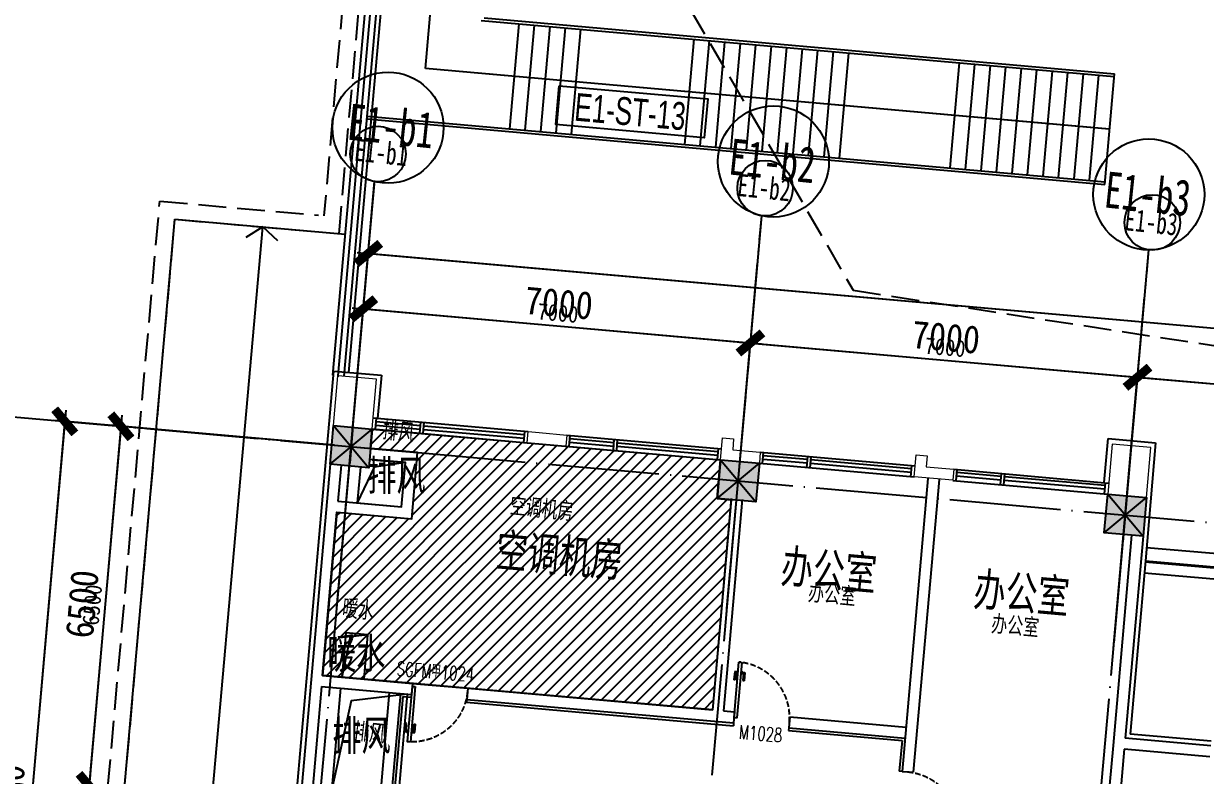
# Model space of a CAD drawing. Header units: millimetres. Extents: x 347599 to 1495443, y -100002 to 152717.
# Drawn here: x 1361493 to 1382779, y 65214 to 78751 of the extents above; entities that cross this region are included whole.
import ezdxf
from ezdxf.enums import TextEntityAlignment as Align

# ---------------------------------------------------------------- set-up
doc = ezdxf.new("R2010")
doc.units = ezdxf.units.MM
doc.header["$LTSCALE"] = 1000
doc.header["$PDMODE"] = 1
for name, pattern in [('DASH', [0.35, 0.25, -0.1]), ('E-RG-1F$0$$0$DOTE', [2.42, 2, -0.2, 0.02, -0.2]), ('XRE2$0$HIDDEN', [0.375, 0.25, -0.125])]:
    doc.linetypes.add(name, pattern=pattern)
doc.layers.get('0').update_dxf_attribs({"linetype": 'CONTINUOUS'})
doc.layers.get('Defpoints').update_dxf_attribs({"linetype": 'CONTINUOUS'})
for name, color, linetype in [('00外装饰面', 21, 'CONTINUOUS'), ('A-------', 18, 'CONTINUOUS'), ('A-SYMB-DOOR', 13, 'CONTINUOUS'), ('A-SYMB-DOOR1', 4, 'CONTINUOUS'), ('A-设备', 253, 'CONTINUOUS'), ('A—墙体', 7, 'CONTINUOUS'), ('A—文字索引', 40, 'CONTINUOUS'), ('A—楼梯、电梯、栏杆', 50, 'CONTINUOUS'), ('A—设备管丼、主管符号', 50, 'CONTINUOUS'), ('A—轴线、尺寸', 1, 'CONTINUOUS'), ('A—门窗', 135, 'CONTINUOUS'), ('E-RG-1F$0$A-SYMB', 4, 'CONTINUOUS'), ('E1-RV-1F$0$WRV-1-01-N1$0$AUDIT_D_120618114340-341', 1, 'CONTINUOUS'), ('I—平面—文字', 40, 'CONTINUOUS'), ('I—平面—文字（放大1：100）', 40, 'XRE2$0$HIDDEN'), ('I—平面—装饰面层线', 192, 'CONTINUOUS'), ('I—平面—门', 22, 'CONTINUOUS'), ('XRE1$0$A-STRS', 50, 'CONTINUOUS'), ('XRE1$0$A-SYMB', 4, 'CONTINUOUS'), ('XRE1$0$A-SYMB-NUMB-T', 4, 'CONTINUOUS'), ('轴线100', 1, 'CONTINUOUS')]:
    doc.layers.add(name, color=color, linetype=linetype)
doc.layers.add('E1-RI-1F$0$AUDIT_D_131110141545-10', color=7, linetype='CONTINUOUS', lineweight=5)
doc.layers.add('E1-RI-1F$0$AUDIT_D_131110141545-11', color=3, linetype='CONTINUOUS', lineweight=5)
doc.styles.add('ARIAL', font='simhei.ttf', dxfattribs={"width": 0.9})
doc.styles.add('ECADI-TXT', font='simplex.shx', dxfattribs={"bigfont": 'hztxt.shx'})
doc.styles.add('XD2008', font='simhei.ttf', dxfattribs={"width": 0.7})
doc.styles.add('XRE1$0$ECADI-TXT', font='simplex.shx', dxfattribs={"bigfont": 'hztxt.shx'})
doc.styles.add('幼圆', font='SIMYOU_0.TTF', dxfattribs={"width": 0.7})
doc.dimstyles.new('200', dxfattribs={"dimscale": 200, "dimtxt": 2.5, "dimasz": 2, "dimexe": 1, "dimexo": 1, "dimgap": 0.8, "dimtad": 1, "dimdec": 0, "dimdsep": 46, "dimtxsty": 'ARIAL', "dimblk1": 'ARCHTICK', "dimblk2": 'ARCHTICK', "dimsah": 1, "dimcen": -0.9, "dimdle": 1, "dimclrd": 256, "dimclre": 256, "dimclrt": 40, "dimaunit": 1, "dimadec": 0, "dimazin": 0, "dimtfac": 0.35, "dimtdec": 0, "dimtix": 1, "dimtmove": 2, "dimatfit": 3, "dimldrblk": 'ARCHTICK', "dimfxl": 0, "dimtvp": 0.8, "dimtolj": 1, "dimtzin": 0, "dimarcsym": 0})
doc.dimstyles.new('副本 100', dxfattribs={"dimscale": 100, "dimtxt": 2.5, "dimasz": 2, "dimexe": 1, "dimexo": 1, "dimgap": 0.8, "dimtad": 1, "dimdec": 0, "dimdsep": 46, "dimtxsty": 'ARIAL', "dimblk1": 'ARCHTICK', "dimblk2": 'ARCHTICK', "dimsah": 1, "dimcen": -0.9, "dimdle": 1, "dimclrd": 256, "dimclre": 256, "dimclrt": 40, "dimaunit": 1, "dimadec": 0, "dimazin": 0, "dimtfac": 0.35, "dimtdec": 0, "dimtix": 1, "dimtmove": 2, "dimatfit": 3, "dimldrblk": 'ARCHTICK', "dimfxl": 0, "dimtvp": 0.8, "dimtolj": 1, "dimtzin": 0, "dimarcsym": 0})

# ---------------------------------------------------------------- blocks, each defined once
blk = doc.blocks.new('E1-RI-1F$0$DOOR1000')
at = {"layer": 'I—平面—门'}
for p, q in [((0, 1000), (56, 1000)), ((0, 0), (0, 1000)), ((56, 0), (56, 1000)), ((-62, 826), (-40, 804)), ((-62, 826), (-62, 674)), ((-8, 826), (-62, 826)), ((-40, 674), (-62, 674)), ((-40, 804), (-40, 674)), ((-8, 804), (-40, 804)), ((-8, 845), (-8, 784)), ((1, 845), (-8, 845)), ((1, 784), (-8, 784)), ((56, 845), (65, 845)), ((56, 784), (65, 784)), ((65, 845), (65, 784)), ((65, 826), (120, 826)), ((65, 804), (98, 804)), ((120, 826), (98, 804)), ((98, 804), (98, 674)), ((98, 674), (120, 674)), ((120, 826), (120, 674)), ((0, 0), (56, 0))]:
    blk.add_line(p, q, dxfattribs=at)
at = {"layer": 'I—平面—门', "color": 8, "linetype": 'DASH', "ltscale": 0.4}
blk.add_arc((0, 0), 1000, 0, 90, dxfattribs=at)
blk = doc.blocks.new('E1-RI-1F$0$ERE')
at = {"layer": 'A—门窗'}
for p, q in [((11739078, -6134608), (11739095, -6134408)), ((11739881, -6134610), (11739084, -6134541)), ((11739886, -6134543), (11739089, -6134475)), ((11739875, -6134677), (11739892, -6134478)), ((11739935, -6134682), (11739952, -6134483)), ((11741754, -6134771), (11739940, -6134615)), ((11741760, -6134705), (11739946, -6134548)), ((11741748, -6134841), (11741765, -6134641)), ((11742565, -6134912), (11742582, -6134712)), ((11743368, -6134910), (11742571, -6134841)), ((11743374, -6134844), (11742577, -6134775)), ((11743362, -6134981), (11743379, -6134782)), ((11743422, -6134986), (11743439, -6134787)), ((11745247, -6135005), (11743434, -6134849)), ((11745242, -6135071), (11743428, -6134915)), ((11745235, -6135145), (11745253, -6134945)), ((11746051, -6135216), (11746068, -6135017)), ((11746860, -6135144), (11746063, -6135075)), ((11746848, -6135285), (11746865, -6135086)), ((11746855, -6135210), (11746058, -6135142)), ((11746908, -6135291), (11746925, -6135091)), ((11748728, -6135371), (11746915, -6135215)), ((11748734, -6135305), (11746920, -6135149)), ((11748722, -6135449), (11748739, -6135249)), ((11749539, -6135520), (11749556, -6135321)), ((11750342, -6135510), (11749545, -6135442)), ((11750348, -6135444), (11749551, -6135375)), ((11750336, -6135589), (11750353, -6135390)), ((11750395, -6135595), (11750412, -6135395)), ((11752222, -6135605), (11750408, -6135449)), ((11752216, -6135672), (11750402, -6135516)), ((11752209, -6135753), (11752226, -6135554))]:
    blk.add_line(p, q, dxfattribs=at)
for points in [[(11739035, -6134403), (11741825, -6134646)], [(11739017, -6134602), (11741808, -6134846)], [(11742523, -6134707), (11745311, -6134951)], [(11742505, -6134907), (11745294, -6135151)], [(11746009, -6135011), (11748800, -6135255)], [(11745992, -6135211), (11748781, -6135454)], [(11749496, -6135315), (11752284, -6135559)], [(11749479, -6135515), (11752268, -6135758)]]:
    blk.add_lwpolyline(points, dxfattribs=at)
at = {"layer": 'E1-RI-1F$0$AUDIT_D_131110141545-10'}
for p, q in [((11738321, -6134542), (11738398, -6133645)), ((11739095, -6133705), (11738398, -6133645)), ((11739018, -6134602), (11739095, -6133705)), ((11741808, -6134846), (11742505, -6134907))]:
    blk.add_line(p, q, dxfattribs=at)
for points in [[(11741808, -6134846), (11741825, -6134643), (11742024, -6134664), (11742024, -6134664), (11742522, -6134707), (11742505, -6134907)], [(11745294, -6135151), (11745328, -6134752), (11745528, -6134769), (11745511, -6134968), (11746009, -6135011), (11745992, -6135211)], [(11752965, -6135818), (11753042, -6134921), (11752344, -6134861), (11752267, -6135758)], [(11748781, -6135454), (11748816, -6135056), (11749015, -6135073), (11748998, -6135272), (11749496, -6135315), (11749479, -6135514), (11748781, -6135454)], [(11745294, -6135151), (11745991, -6135211)]]:
    blk.add_lwpolyline(points, dxfattribs=at)
at = {"layer": 'E1-RI-1F$0$AUDIT_D_131110141545-11'}
for p, q in [((11739024, -6134536), (11739023, -6134536)), ((11739029, -6134470), (11739029, -6134470)), ((11741808, -6134843), (11741825, -6134643)), ((11752274, -6135677), (11752274, -6135677)), ((11752280, -6135610), (11752280, -6135610))]:
    blk.add_line(p, q, dxfattribs=at)
blk = doc.blocks.new('_ArchTick')
at = {"color": 0, "linetype": 'ByBlock', "const_width": 0.4}
blk.add_lwpolyline([(-0.5, -0.5), (0.5, 0.5)], dxfattribs=at)
blk = doc.blocks.new('*D203')
at = {"layer": 'A—轴线、尺寸', "linetype": 'ByBlock', "lineweight": -2}
for p, q in [((1367189, 68836), (1367629, 73816)), ((1367412, 73635), (1374784, 72983)), ((1374162, 68220), (1374602, 73200))]:
    blk.add_line(p, q, dxfattribs=at)
at = {"layer": 'Defpoints', "color": 0, "linetype": 'ByBlock'}
for p in [(1374584, 73001), (1367171, 68637), (1374144, 68021)]:
    blk.add_point(p, dxfattribs=at)
at = {"layer": 'A—轴线、尺寸', "linetype": 'ByBlock', "lineweight": -2, "xscale": 400, "yscale": 400, "zscale": 400}
for p, rotation in [((1367612, 73617), 174.9478286049915), ((1374584, 73001), 354.9478286049914)]:
    blk.add_blockref('_ArchTick', p, dxfattribs=dict(at, rotation=rotation))
at = {"layer": 'A—轴线、尺寸', "color": 40, "linetype": 'ByBlock', "insert": (1371134, 73720), "char_height": 500, "attachment_point": 5, "rotation": 354.9478, "style": 'ARIAL'}
blk.add_mtext('\\A1;7000', dxfattribs=at)
blk = doc.blocks.new('*D224')
at = {"layer": 'A—轴线、尺寸', "linetype": 'ByBlock', "lineweight": -2}
for p, q in [((1374162, 68220), (1374602, 73200)), ((1374385, 73018), (1381756, 72367)), ((1381134, 67603), (1381575, 72584))]:
    blk.add_line(p, q, dxfattribs=at)
at = {"layer": 'Defpoints', "color": 0, "linetype": 'ByBlock'}
for p in [(1381557, 72384), (1374144, 68021), (1381117, 67404)]:
    blk.add_point(p, dxfattribs=at)
at = {"layer": 'A—轴线、尺寸', "linetype": 'ByBlock', "lineweight": -2, "xscale": 400, "yscale": 400, "zscale": 400}
for p, rotation in [((1374584, 73001), 174.9478286049915), ((1381557, 72384), 354.9478286049914)]:
    blk.add_blockref('_ArchTick', p, dxfattribs=dict(at, rotation=rotation))
at = {"layer": 'A—轴线、尺寸', "color": 40, "linetype": 'ByBlock', "insert": (1378107, 73104), "char_height": 500, "attachment_point": 5, "rotation": 354.9478, "style": 'ARIAL'}
blk.add_mtext('\\A1;7000', dxfattribs=at)
blk = doc.blocks.new('*D225')
at = {"layer": 'A—轴线、尺寸', "linetype": 'ByBlock', "lineweight": -2}
for p, q in [((1381134, 67603), (1381574, 72584)), ((1381357, 72402), (1388728, 71750)), ((1388107, 66987), (1388547, 71967))]:
    blk.add_line(p, q, dxfattribs=at)
at = {"layer": 'Defpoints', "color": 0, "linetype": 'ByBlock'}
for p in [(1388529, 71768), (1381116, 67404), (1388089, 66788)]:
    blk.add_point(p, dxfattribs=at)
at = {"layer": 'A—轴线、尺寸', "linetype": 'ByBlock', "lineweight": -2, "xscale": 400, "yscale": 400, "zscale": 400}
for p, rotation in [((1381556, 72384), 174.9478286049915), ((1388529, 71768), 354.9478286049914)]:
    blk.add_blockref('_ArchTick', p, dxfattribs=dict(at, rotation=rotation))
at = {"layer": 'A—轴线、尺寸', "color": 40, "linetype": 'ByBlock', "insert": (1385079, 72487), "char_height": 500, "attachment_point": 5, "rotation": 354.9478, "style": 'ARIAL'}
blk.add_mtext('\\A1;7000', dxfattribs=at)
blk = doc.blocks.new('*D235')
at = {"layer": 'A—轴线、尺寸', "linetype": 'ByBlock', "lineweight": -2}
for p, q in [((1367146, 68338), (1367719, 74812)), ((1367502, 74631), (1413223, 70589)), ((1412469, 64331), (1413042, 70806))]:
    blk.add_line(p, q, dxfattribs=at)
at = {"layer": 'Defpoints', "color": 0, "linetype": 'ByBlock'}
for p in [(1413024, 70606), (1367129, 68139), (1412452, 64132)]:
    blk.add_point(p, dxfattribs=at)
at = {"layer": 'A—轴线、尺寸', "linetype": 'ByBlock', "lineweight": -2, "xscale": 400, "yscale": 400, "zscale": 400}
for p, rotation in [((1367701, 74613), 174.9478286049915), ((1413024, 70606), 354.9478286049914)]:
    blk.add_blockref('_ArchTick', p, dxfattribs=dict(at, rotation=rotation))
at = {"layer": 'A—轴线、尺寸', "color": 40, "linetype": 'ByBlock', "insert": (1390399, 73021), "char_height": 500, "attachment_point": 5, "rotation": 354.9478, "style": 'ARIAL'}
blk.add_mtext('\\A1;45500', dxfattribs=at)
blk = doc.blocks.new('*D284')
at = {"layer": 'A—轴线、尺寸', "linetype": 'ByBlock', "lineweight": -2}
for p, q in [((1362252, 71789), (1360984, 57445)), ((1366994, 71169), (1362035, 71607)), ((1365761, 57223), (1360802, 57662))]:
    blk.add_line(p, q, dxfattribs=at)
at = {"layer": 'Defpoints', "color": 0, "linetype": 'ByBlock'}
for p in [(1367193, 71151), (1361001, 57644), (1365961, 57206)]:
    blk.add_point(p, dxfattribs=at)
at = {"layer": 'A—轴线、尺寸', "linetype": 'ByBlock', "lineweight": -2, "xscale": 400, "yscale": 400, "zscale": 400}
for p, rotation in [((1362234, 71590), 84.94782860218014), ((1361001, 57644), 264.9478286021802)]:
    blk.add_blockref('_ArchTick', p, dxfattribs=dict(at, rotation=rotation))
at = {"layer": 'A—轴线、尺寸', "color": 40, "linetype": 'ByBlock', "insert": (1361207, 64653), "char_height": 500, "attachment_point": 5, "rotation": 84.9478, "style": 'ARIAL'}
blk.add_mtext('\\A1;14000', dxfattribs=at)
blk = doc.blocks.new('*D323')
at = {"layer": 'A—轴线、尺寸', "linetype": 'ByBlock', "lineweight": -2}
for p, q in [((1363263, 71699), (1362656, 64826)), ((1366248, 71235), (1363046, 71518)), ((1365675, 64760), (1362474, 65043))]:
    blk.add_line(p, q, dxfattribs=at)
at = {"layer": 'Defpoints', "color": 0, "linetype": 'ByBlock'}
for p in [(1366447, 71217), (1362673, 65025), (1365875, 64742)]:
    blk.add_point(p, dxfattribs=at)
at = {"layer": 'A—轴线、尺寸', "linetype": 'ByBlock', "lineweight": -2, "xscale": 400, "yscale": 400, "zscale": 400}
for p, rotation in [((1363246, 71500), 84.94782860218014), ((1362673, 65025), 264.9478286021802)]:
    blk.add_blockref('_ArchTick', p, dxfattribs=dict(at, rotation=rotation))
at = {"layer": 'A—轴线、尺寸', "color": 40, "linetype": 'ByBlock', "insert": (1362548, 68299), "char_height": 500, "attachment_point": 5, "rotation": 84.9478, "style": 'ARIAL'}
blk.add_mtext('\\A1;6500', dxfattribs=at)
blk = doc.blocks.new('*D324')
at = {"layer": 'A—轴线、尺寸', "linetype": 'ByBlock', "lineweight": -2}
for p, q in [((1362691, 65225), (1362303, 60842)), ((1365675, 64760), (1362474, 65043)), ((1365323, 60776), (1362122, 61059))]:
    blk.add_line(p, q, dxfattribs=at)
at = {"layer": 'Defpoints', "color": 0, "linetype": 'ByBlock'}
for p in [(1365875, 64742), (1362321, 61041), (1365522, 60758)]:
    blk.add_point(p, dxfattribs=at)
at = {"layer": 'A—轴线、尺寸', "linetype": 'ByBlock', "lineweight": -2, "xscale": 400, "yscale": 400, "zscale": 400}
for p, rotation in [((1362673, 65025), 84.94782860218014), ((1362321, 61041), 264.9478286021802)]:
    blk.add_blockref('_ArchTick', p, dxfattribs=dict(at, rotation=rotation))
at = {"layer": 'A—轴线、尺寸', "color": 40, "linetype": 'ByBlock', "insert": (1362086, 63070), "char_height": 500, "attachment_point": 5, "rotation": 84.9478, "style": 'ARIAL'}
blk.add_mtext('\\A1;4000', dxfattribs=at)
blk = doc.blocks.new('E-RG-1F$0$十字坐标点')
at = {"layer": 'E-RG-1F$0$A-SYMB'}
for points in [[(-98, 284), (98, -284)], [(-284, -98), (284, 98)]]:
    blk.add_lwpolyline(points, dxfattribs=at)
blk = doc.blocks.new('XRE1$0$ECADI-TAG-CODE')
at = {"layer": 'XRE1$0$A-SYMB-NUMB-T', "color": 1}
blk.add_lwpolyline([(0.92, 3.5), (14.35, 3.5), (14.35, 0), (0.92, 0)], close=True, dxfattribs=at)
at = {"layer": 'XRE1$0$A-SYMB-NUMB-T', "style": 'XRE1$0$ECADI-TXT', "width": 0.7}
blk.add_attdef('CODE', text='', height=2.5, dxfattribs=at).set_placement((7.5, 1.75), align=Align.MIDDLE_CENTER)
blk = doc.blocks.new('ECADI-TAG-DOOR')
blk = doc.blocks.new('*D451')
at = {"layer": 'Defpoints', "color": 0, "linetype": 'Continuous'}
for p in [(1374584, 73001), (1367171, 68637), (1374144, 68021)]:
    blk.add_point(p, dxfattribs=at)
at = {"layer": '轴线100', "linetype": 'Continuous', "lineweight": -2}
for p, q in [((1367180, 68737), (1367620, 73717)), ((1367512, 73626), (1374684, 72992)), ((1374153, 68120), (1374593, 73100))]:
    blk.add_line(p, q, dxfattribs=at)
at = {"layer": '轴线100', "linetype": 'Continuous', "lineweight": -2, "xscale": 200, "yscale": 200, "zscale": 200}
for p, rotation in [((1367612, 73617), 174.9478286059472), ((1374584, 73001), 354.9478286059472)]:
    blk.add_blockref('_ArchTick', p, dxfattribs=dict(at, rotation=rotation))
at = {"layer": '轴线100', "color": 40, "linetype": 'Continuous', "insert": (1371118, 73540), "char_height": 300, "attachment_point": 5, "rotation": 354.9478, "style": 'ARIAL'}
blk.add_mtext('\\A1;7000', dxfattribs=at)
blk = doc.blocks.new('*D472')
at = {"layer": 'Defpoints', "color": 0, "linetype": 'Continuous'}
for p in [(1381557, 72384), (1374144, 68021), (1381117, 67404)]:
    blk.add_point(p, dxfattribs=at)
at = {"layer": '轴线100', "linetype": 'Continuous', "lineweight": -2}
for p, q in [((1374153, 68120), (1374593, 73100)), ((1374485, 73010), (1381657, 72376)), ((1381126, 67504), (1381566, 72484))]:
    blk.add_line(p, q, dxfattribs=at)
at = {"layer": '轴线100', "linetype": 'Continuous', "lineweight": -2, "xscale": 200, "yscale": 200, "zscale": 200}
for p, rotation in [((1374584, 73001), 174.9478286059472), ((1381557, 72384), 354.9478286059472)]:
    blk.add_blockref('_ArchTick', p, dxfattribs=dict(at, rotation=rotation))
at = {"layer": '轴线100', "color": 40, "linetype": 'Continuous', "insert": (1378091, 72923), "char_height": 300, "attachment_point": 5, "rotation": 354.9478, "style": 'ARIAL'}
blk.add_mtext('\\A1;7000', dxfattribs=at)
blk = doc.blocks.new('*D473')
at = {"layer": 'Defpoints', "color": 0, "linetype": 'Continuous'}
for p in [(1388529, 71768), (1381116, 67404), (1388089, 66788)]:
    blk.add_point(p, dxfattribs=at)
at = {"layer": '轴线100', "linetype": 'Continuous', "lineweight": -2}
for p, q in [((1381125, 67504), (1381565, 72484)), ((1381457, 72393), (1388629, 71759)), ((1388098, 66887), (1388538, 71868))]:
    blk.add_line(p, q, dxfattribs=at)
at = {"layer": '轴线100', "linetype": 'Continuous', "lineweight": -2, "xscale": 200, "yscale": 200, "zscale": 200}
for p, rotation in [((1381556, 72384), 174.9478286059472), ((1388529, 71768), 354.9478286059472)]:
    blk.add_blockref('_ArchTick', p, dxfattribs=dict(at, rotation=rotation))
at = {"layer": '轴线100', "color": 40, "linetype": 'Continuous', "insert": (1385063, 72307), "char_height": 300, "attachment_point": 5, "rotation": 354.9478, "style": 'ARIAL'}
blk.add_mtext('\\A1;7000', dxfattribs=at)
blk = doc.blocks.new('*D483')
at = {"layer": 'Defpoints', "color": 0, "linetype": 'Continuous'}
for p in [(1413024, 70606), (1367129, 68139), (1412452, 64132)]:
    blk.add_point(p, dxfattribs=at)
at = {"layer": '轴线100', "linetype": 'Continuous', "lineweight": -2}
for p, q in [((1367137, 68238), (1367710, 74713)), ((1367601, 74622), (1413124, 70598)), ((1412461, 64232), (1413033, 70706))]:
    blk.add_line(p, q, dxfattribs=at)
at = {"layer": '轴线100', "linetype": 'Continuous', "lineweight": -2, "xscale": 200, "yscale": 200, "zscale": 200}
for p, rotation in [((1367701, 74613), 174.9478286059472), ((1413024, 70606), 354.9478286059472)]:
    blk.add_blockref('_ArchTick', p, dxfattribs=dict(at, rotation=rotation))
at = {"layer": '轴线100', "color": 40, "linetype": 'Continuous', "insert": (1390383, 72841), "char_height": 300, "attachment_point": 5, "rotation": 354.9478, "style": 'ARIAL'}
blk.add_mtext('\\A1;45500', dxfattribs=at)
blk = doc.blocks.new('*D530')
at = {"layer": 'Defpoints', "color": 0, "linetype": 'Continuous'}
for p in [(1367193, 71151), (1361001, 57644), (1365961, 57206)]:
    blk.add_point(p, dxfattribs=at)
at = {"layer": '轴线100', "linetype": 'Continuous', "lineweight": -2}
for p, q in [((1362243, 71689), (1360993, 57544)), ((1367094, 71160), (1362135, 71598)), ((1365861, 57214), (1360902, 57653))]:
    blk.add_line(p, q, dxfattribs=at)
at = {"layer": '轴线100', "linetype": 'Continuous', "lineweight": -2, "xscale": 200, "yscale": 200, "zscale": 200}
for p, rotation in [((1362234, 71590), 84.94782860217653), ((1361001, 57644), 264.9478286021765)]:
    blk.add_blockref('_ArchTick', p, dxfattribs=dict(at, rotation=rotation))
at = {"layer": '轴线100', "color": 40, "linetype": 'Continuous', "insert": (1361387, 64637), "char_height": 300, "attachment_point": 5, "rotation": 84.9478, "style": 'ARIAL'}
blk.add_mtext('\\A1;14000', dxfattribs=at)
blk = doc.blocks.new('*D567')
at = {"layer": 'Defpoints', "color": 0, "linetype": 'Continuous'}
for p in [(1366447, 71217), (1362673, 65025), (1365875, 64742)]:
    blk.add_point(p, dxfattribs=at)
at = {"layer": '轴线100', "linetype": 'Continuous', "lineweight": -2}
for p, q in [((1363254, 71600), (1362664, 64926)), ((1366347, 71226), (1363146, 71509)), ((1365775, 64751), (1362574, 65034))]:
    blk.add_line(p, q, dxfattribs=at)
at = {"layer": '轴线100', "linetype": 'Continuous', "lineweight": -2, "xscale": 200, "yscale": 200, "zscale": 200}
for p, rotation in [((1363246, 71500), 84.94782860217653), ((1362673, 65025), 264.9478286021765)]:
    blk.add_blockref('_ArchTick', p, dxfattribs=dict(at, rotation=rotation))
at = {"layer": '轴线100', "color": 40, "linetype": 'Continuous', "insert": (1362729, 68283), "char_height": 300, "attachment_point": 5, "rotation": 84.9478, "style": 'ARIAL'}
blk.add_mtext('\\A1;6500', dxfattribs=at)

msp = doc.modelspace()

# ---------------------------------------------------------------- hatches: boundary and pattern name
at = {"layer": 'A-------'}
for points in [[(1367074.8, 71513), (1367772.1, 71451.4), (1367710.5, 70754.1), (1367013.2, 70815.8)], [(1374047.6, 70896.6), (1374744.9, 70835), (1374683.3, 70137.7), (1373986, 70199.3)], [(1381020.4, 70280.2), (1381717.7, 70218.5), (1381656.1, 69521.2), (1380958.8, 69582.9)]]:
    msp.add_hatch(color=256, dxfattribs=at).paths.add_polyline_path(points)
at = {"layer": 'A-设备'}
h = msp.add_hatch(dxfattribs=at)
h.set_pattern_fill('ANSI31', color=253, scale=50, style=0)
h.set_pattern_definition([(45, (1000000, 0), (-112.2532, 112.2532), [])])
h.paths.add_polyline_path([(1367771.6, 71451.4), (1374047.6, 70896.6), (1373986, 70199.3), (1374235, 70177.3), (1373900.4, 66392.1), (1366877.8, 67012.9), (1367137.6, 69951.4), (1368483, 69832.5), (1368588.7, 71027.8), (1367741.3, 71102.8)])

# ---------------------------------------------------------------- linework, layer by layer
at = {"elevation": 0}
for points in [[(1367074.8, 71513), (1367772.1, 71451.4), (1367710.5, 70754.1), (1367013.2, 70815.8)], [(1374047.6, 70896.6), (1374744.9, 70835), (1374683.3, 70137.7), (1373986, 70199.3)], [(1381020.4, 70280.2), (1381717.7, 70218.5), (1381656.1, 69521.2), (1380958.8, 69582.9)]]:
    msp.add_lwpolyline(points, close=True, dxfattribs=at)
at = {"layer": '00外装饰面', "linetype": 'ByBlock', "ltscale": 5}
for p, q in [((1365693.6, 56797.5), (1367081.4, 72495.7)), ((1367081.4, 72495.7), (1367937.1, 72421)), ((1367937.1, 72421), (1367868.4, 71643.6)), ((1380957.6, 70486.5), (1381026.7, 71278.2)), ((1381026.7, 71278.2), (1381883.5, 71203.4)), ((1381883.5, 71203.4), (1381697.8, 69076.5)), ((1381697.8, 69076.5), (1381425.6, 65957.7)), ((1382885.7, 65828.6), (1381425.6, 65957.7))]:
    msp.add_line(p, q, dxfattribs=at)
at = {"layer": 'A-设备', "color": 253}
msp.add_lwpolyline([(1367771.6, 71451.4), (1374047.6, 70896.6), (1373986, 70199.3), (1374235, 70177.3), (1373900.4, 66392.1), (1366877.8, 67012.9), (1367137.6, 69951.4), (1368483, 69832.5), (1368588.7, 71027.8), (1367741.3, 71102.8)], close=True, dxfattribs=at)
at = {"layer": 'A—墙体'}
for p, q in [((1367741.3, 71102.8), (1368588.7, 71027.8)), ((1367770, 70899.4), (1368371.8, 70846.2)), ((1368483, 69832.5), (1368588.7, 71027.8)), ((1367013.2, 70815.8), (1366502.4, 65038.3)), ((1367212.4, 70798.1), (1367155.2, 70150.7)), ((1368301.4, 70049.3), (1368371.8, 70846.2)), ((1377782.7, 70562), (1377316.3, 65286.9)), ((1377981.9, 70544.6), (1377515.6, 65269.3)), ((1367155.2, 70150.7), (1368301.4, 70049.3)), ((1374237.2, 70202.2), (1373900.4, 66392.1)), ((1374436.4, 70184.6), (1374099.6, 66374.5)), ((1367137.6, 69951.4), (1366948.2, 67809.8)), ((1367137.6, 69951.4), (1368483, 69832.5)), ((1381122.2, 65753.6), (1381456.9, 69538.8)), ((1381656.1, 69521.2), (1381334.7, 65885.4)), ((1366948.2, 67809.8), (1366877.8, 67012.9)), ((1366877.8, 67012.9), (1367624.9, 66946.9)), ((1367624.9, 66946.9), (1368496.5, 66869.8)), ((1368496.5, 66869.8), (1368478.9, 66670.6)), ((1366860.2, 66813.7), (1366701.7, 65020.7)), ((1366860.2, 66813.7), (1368080.4, 66705.8)), ((1368080.4, 66705.8), (1367921.9, 64912.7)), ((1368279.6, 66688.2), (1368121.1, 64895.1)), ((1368279.6, 66688.2), (1368478.9, 66670.6)), ((1369492.6, 66781.7), (1369475, 66582.5)), ((1369492.6, 66781.7), (1373900.4, 66392.1)), ((1369475, 66582.5), (1374281.2, 66157.6)), ((1374099.6, 66374.5), (1374298.8, 66356.8)), ((1374298.8, 66356.8), (1374281.2, 66157.6)), ((1375294.9, 66268.8), (1375277.3, 66069.6)), ((1375294.9, 66268.8), (1377386.8, 66083.8)), ((1375277.3, 66069.6), (1377369.2, 65884.6)), ((1382878.6, 65748.9), (1381334.7, 65885.4)), ((1380946.1, 63761.5), (1381122.2, 65753.6)), ((1381317.1, 65686.2), (1381145.3, 63743.8)), ((1382861, 65549.7), (1381317.1, 65686.2)), ((1377316.3, 65286.9), (1377515.6, 65269.3))]:
    msp.add_line(p, q, dxfattribs=at)
msp.add_lwpolyline([(1367258.7, 72402.3), (1367260.9, 72402.1)], dxfattribs=at)
at = {"layer": 'A—楼梯、电梯、栏杆', "linetype": 'DASH', "ltscale": 2}
for p, q in [((1368044.2, 88213.2), (1366902, 75292.9)), ((1368044.2, 88213.2), (1366902, 75292.9)), ((1367174.4, 74967.7), (1368322, 87948.3)), ((1367174.4, 74967.7), (1368322, 87948.3)), ((1362456.8, 58725.2), (1363946, 75554.3)), ((1362456.8, 58725.2), (1363946, 75554.3)), ((1363946, 75554.3), (1366807.4, 75301.3)), ((1363946, 75554.3), (1366807.4, 75301.3)), ((1362730.9, 58419.7), (1364218.4, 75229)), ((1364218.4, 75229), (1367079.8, 74976.1))]:
    msp.add_line(p, q, dxfattribs=at)
at = {"layer": 'A—楼梯、电梯、栏杆'}
for p, q in [((1368411, 87659.2), (1367059.5, 72420)), ((1368411, 87659.2), (1367059.5, 72420)), ((1368596.2, 87482.6), (1367258.7, 72402.3)), ((1368596.2, 87482.6), (1367258.7, 72402.3)), ((1368729.8, 77946.2), (1369378.6, 85313.4)), ((1368729.8, 77946.2), (1369378.6, 85313.4)), ((1369734.5, 78810.8), (1381138.6, 77797.9)), ((1369734.5, 78810.8), (1381138.6, 77797.9)), ((1369788.7, 78856.1), (1381143, 77847.7)), ((1369788.7, 78856.1), (1381143, 77847.7)), ((1370410.8, 78750.7), (1370242.7, 76858.1)), ((1370410.8, 78750.7), (1370242.7, 76858.1)), ((1370689.7, 78725.9), (1370521.6, 76833.4)), ((1370689.7, 78725.9), (1370521.6, 76833.4)), ((1370968.6, 78701.2), (1370800.5, 76808.6)), ((1370968.6, 78701.2), (1370800.5, 76808.6)), ((1371247.5, 78676.4), (1371079.4, 76783.8)), ((1371247.5, 78676.4), (1371079.4, 76783.8)), ((1371526.4, 78651.6), (1371358.3, 76759.1)), ((1371526.4, 78651.6), (1371358.3, 76759.1)), ((1373400.7, 76577), (1373568.3, 78469.6)), ((1373400.7, 76577), (1373568.3, 78469.6)), ((1373679.6, 76552.3), (1373847.2, 78444.9)), ((1373679.6, 76552.3), (1373847.2, 78444.9)), ((1373958.5, 76527.6), (1374126.1, 78420.2)), ((1373958.5, 76527.6), (1374126.1, 78420.2)), ((1374237.4, 76502.9), (1374405, 78395.5)), ((1374237.4, 76502.9), (1374405, 78395.5)), ((1374516.3, 76478.2), (1374683.9, 78370.8)), ((1374516.3, 76478.2), (1374683.9, 78370.8)), ((1374795.2, 76453.5), (1374962.8, 78346.1)), ((1374795.2, 76453.5), (1374962.8, 78346.1)), ((1375074.1, 76428.8), (1375241.8, 78321.4)), ((1375074.1, 76428.8), (1375241.8, 78321.4)), ((1375353.1, 76404.1), (1375520.7, 78296.7)), ((1375353.1, 76404.1), (1375520.7, 78296.7)), ((1375632, 76379.4), (1375799.6, 78272)), ((1375632, 76379.4), (1375799.6, 78272)), ((1375910.9, 76354.7), (1376078.5, 78247.3)), ((1375910.9, 76354.7), (1376078.5, 78247.3)), ((1376189.8, 76330), (1376357.4, 78222.6)), ((1376189.8, 76330), (1376357.4, 78222.6)), ((1380905.4, 76865.8), (1368729.8, 77946.2)), ((1380905.4, 76865.8), (1368729.8, 77946.2)), ((1378181.9, 76153), (1378349.5, 78045.6)), ((1378181.9, 76153), (1378349.5, 78045.6)), ((1378460.8, 76127.7), (1378628.4, 78020.3)), ((1378460.8, 76127.7), (1378628.4, 78020.3)), ((1378739.7, 76103), (1378907.3, 77995.6)), ((1378739.7, 76103), (1378907.3, 77995.6)), ((1379018.6, 76078.3), (1379186.2, 77970.9)), ((1379018.6, 76078.3), (1379186.2, 77970.9)), ((1379297.5, 76053.6), (1379465.1, 77946.2)), ((1379297.5, 76053.6), (1379465.1, 77946.2)), ((1379576.4, 76028.9), (1379744, 77921.5)), ((1379576.4, 76028.9), (1379744, 77921.5)), ((1381054.8, 76851.6), (1369340.4, 77892)), ((1381054.8, 76851.6), (1369340.4, 77892)), ((1379855.3, 76004.2), (1380022.9, 77896.8)), ((1379855.3, 76004.2), (1380022.9, 77896.8)), ((1380134.2, 75979.5), (1380301.8, 77872.1)), ((1380134.2, 75979.5), (1380301.8, 77872.1)), ((1380413.1, 75954.8), (1380580.8, 77847.4)), ((1380413.1, 75954.8), (1380580.8, 77847.4)), ((1380692.1, 75930.1), (1380859.7, 77822.7)), ((1380692.1, 75930.1), (1380859.7, 77822.7)), ((1380966.5, 75855.5), (1381143, 77847.7)), ((1380966.5, 75855.5), (1381143, 77847.7)), ((1367674.1, 77086.3), (1380971, 75905.3)), ((1367674.1, 77086.3), (1380971, 75905.3)), ((1367669.7, 77036.5), (1380966.5, 75855.5)), ((1367669.7, 77036.5), (1380966.5, 75855.5))]:
    msp.add_line(p, q, dxfattribs=at)
for points in [[(1367353.1, 72471.9), (1368704.8, 87633.2), (1368505.6, 87650.9), (1367154.1, 72411.6), (1367168.2, 72410.4)], [(1364477, 60147.7), (1365799.4, 75089.3)], [(1365799.4, 75089.3), (1365494.2, 74897.2)], [(1365799.4, 75089.3), (1365494.2, 74897.2)], [(1365799.4, 75089.3), (1365494.2, 74897.2)], [(1365799.4, 75089.3), (1366066, 74846.5)], [(1365799.4, 75089.3), (1366066, 74846.5)], [(1365799.4, 75089.3), (1366066, 74846.5)]]:
    msp.add_lwpolyline(points, dxfattribs=at)
at = {"layer": 'A—楼梯、电梯、栏杆', "linetype": 'DASH', "ltscale": 2}
msp.add_lwpolyline([(1368593.7, 87480.8), (1376435.8, 73950.2), (1413122.7, 68320.5)], dxfattribs=at)
at = {"layer": 'A—设备管丼、主管符号'}
for points in [[(1367561, 70767.3), (1367503.8, 70119.9), (1368300.7, 70049.4), (1368371.1, 70846.3), (1367723.7, 70903.5)], [(1368371.1, 70846.3), (1367805.6, 70764.4), (1367503.8, 70119.9)], [(1367695.3, 67743.8), (1367376.4, 67711.5), (1367226.4, 66982.1)], [(1368404.1, 66677.2), (1367393, 66554.8), (1367050.3, 64989.9)]]:
    msp.add_lwpolyline(points, dxfattribs=at)
for points in [[(1367226.4, 66982.1), (1367624.9, 66946.9), (1367695.3, 67743.8), (1367296.9, 67779)], [(1367208.8, 66782.9), (1368404.1, 66677.2), (1368245.6, 64884.2), (1367050.3, 64989.9)]]:
    msp.add_lwpolyline(points, close=True, dxfattribs=at)
at = {"layer": 'A—轴线、尺寸', "linetype": 'E-RG-1F$0$$0$DOTE'}
for p, q in [((1365717, 52179.7), (1367814.8, 75908.2)), ((1373044.5, 55575.4), (1374787.6, 75291.8)), ((1380017.3, 54959), (1381760.4, 74675.4)), ((1361302.4, 71672), (1418583.3, 66608))]:
    msp.add_line(p, q, dxfattribs=at)
at = {"layer": 'A—轴线、尺寸', "linetype": 'ByBlock'}
for p, q in [((1367568.7, 73125.4), (1367814.8, 75908.2)), ((1374541.5, 72509), (1374787.6, 75291.8)), ((1381514.3, 71892.5), (1381760.4, 74675.4))]:
    msp.add_line(p, q, dxfattribs=at)
for centre in [(1368056.6, 76878.5), (1374998.9, 76269.2), (1381760.4, 75675.4)]:
    msp.add_circle(centre, 1000, dxfattribs=at)
at = {"layer": 'A—门窗'}
for p, q in [((1381719.1, 69320.6), (1408755.9, 66960.7)), ((1381696.1, 69056.6), (1408732.6, 66696.7)), ((1381697.8, 69076.5), (1408734.3, 66716.6)), ((1381679.3, 68864.3), (1408715.6, 66504.5))]:
    msp.add_line(p, q, dxfattribs=at)
at = {"layer": 'Defpoints'}
for p, q in [((1367013.2, 70815.8, 0), (1367772.1, 71451.4, 0)), ((1367074.8, 71513, 0), (1367710.5, 70754.1, 0)), ((1374047.6, 70896.6, 0), (1374683.3, 70137.7, 0)), ((1373986, 70199.3, 0), (1374744.9, 70835, 0)), ((1381020.4, 70280.2, 0), (1381656.1, 69521.2, 0)), ((1380958.8, 69582.9, 0), (1381717.7, 70218.5, 0))]:
    msp.add_line(p, q, dxfattribs=at)
at = {"layer": 'E1-RV-1F$0$WRV-1-01-N1$0$AUDIT_D_120618114340-341'}
msp.add_line((1381054.8, 76851.6), (1380905.4, 76865.8), dxfattribs=at)
at = {"layer": 'I—平面—装饰面层线'}
for p, q in [((1368325, 66634), (1368175.3, 64940.6)), ((1368325, 66634), (1368474.5, 66620.8)), ((1368478.9, 66670.6), (1368474.5, 66620.8)), ((1369475, 66582.5), (1369470.6, 66532.7)), ((1369470.6, 66532.7), (1374276.8, 66107.8)), ((1374281.2, 66157.6), (1374276.8, 66107.8)), ((1375277.3, 66069.6), (1375272.9, 66019.8)), ((1375272.9, 66019.8), (1377315, 65839.2)), ((1377315, 65839.2), (1377266.5, 65291.3)), ((1377316.3, 65286.9), (1377266.5, 65291.3))]:
    msp.add_line(p, q, dxfattribs=at)
at = {"layer": 'I—平面—门'}
msp.add_line((1368496.5, 66869.8), (1369492.6, 66781.7), dxfattribs=at)
at = {"layer": 'XRE1$0$A-STRS'}
for p, q in [((1362700, 58070.3), (1364218.4, 75229)), ((1364218.4, 75229), (1367284.6, 74958))]:
    msp.add_line(p, q, dxfattribs=at)
at = {"layer": '轴线100', "linetype": 'E-RG-1F$0$$0$DOTE'}
for p, q in [((1365717, 52179.7), (1367814.8, 75908.2)), ((1373044.5, 55575.4), (1374787.6, 75291.8)), ((1380017.3, 54959), (1381760.4, 74675.4)), ((1361302.4, 71672), (1418583.3, 66608))]:
    msp.add_line(p, q, dxfattribs=at)
at = {"layer": '轴线100', "linetype": 'ByBlock'}
for p, q in [((1367568.7, 73125.4), (1367814.8, 75908.2)), ((1374541.5, 72509), (1374787.6, 75291.8)), ((1381514.3, 71892.5), (1381760.4, 74675.4))]:
    msp.add_line(p, q, dxfattribs=at)
for centre in [(1367876.4, 76404.4), (1374849.2, 75788), (1381822, 75171.5)]:
    msp.add_circle(centre, 500, dxfattribs=at)

# ---------------------------------------------------------------- block references
at = {"layer": 'A-SYMB-DOOR1'}
ref = msp.add_blockref('ECADI-TAG-DOOR', (1369768.1, 66155.6), dxfattribs=dict(at, xscale=100.0000000022703, yscale=100.0000000022703, zscale=100.0000000022703, rotation=355.3264569251837))
ref.add_attrib('门窗主编号1', 'SGFM甲1024', dxfattribs={"layer": 'A-SYMB-DOOR', "height": 250, "rotation": 355.32646, "style": 'ECADI-TXT', "width": 0.7}).set_placement((1369598.3, 66900.3), align=Align.RIGHT)
ref = msp.add_blockref('ECADI-TAG-DOOR', (1375317.6, 65066), dxfattribs=dict(at, xscale=100.0000000022703, yscale=100.0000000022703, zscale=100.0000000022703, rotation=355.3264569251837))
ref.add_attrib('门窗主编号1', 'M1028', dxfattribs={"layer": 'A-SYMB-DOOR', "height": 250, "rotation": 355.32646, "style": 'ECADI-TXT', "width": 0.7}).set_placement((1375147.7, 65810.7), align=Align.RIGHT)
at = {"layer": 'A—墙体', "rotation": 359.9322288695677}
msp.add_blockref('E1-RI-1F$0$ERE', (-10363981.5, 6219934.7), dxfattribs=at)
at = {"layer": 'Defpoints', "color": 1, "rotation": 335.9498730248836}
msp.add_blockref('E-RG-1F$0$十字坐标点', (1367392.6, 71133.6), dxfattribs=at)
at = {"layer": 'I—平面—门', "rotation": 354.9605497272303}
msp.add_blockref('E1-RI-1F$0$DOOR1000', (1374290, 66257.2), dxfattribs=at)
at = {"layer": 'I—平面—门', "xscale": -1}
for p, rotation in [((1368491.8, 66817.3), 174.9351074566245), ((1377327.9, 64282), 264.9605497132379)]:
    msp.add_blockref('E1-RI-1F$0$DOOR1000', p, dxfattribs=dict(at, rotation=rotation))
at = {"layer": 'XRE1$0$A-SYMB'}
ref = msp.add_blockref('XRE1$0$ECADI-TAG-CODE', (1370894.3, 76950.9), dxfattribs=dict(at, xscale=200.0000000186264, yscale=200.0000000186264, zscale=200.0000000186264, rotation=354.9322269364027))
ref.add_attrib('CODE', 'E1-ST-13', dxfattribs={"layer": 'XRE1$0$A-SYMB-NUMB-T', "color": 40, "height": 500, "rotation": 354.93223, "style": '幼圆', "width": 0.7}).set_placement((1372419.3, 77167), align=Align.MIDDLE_CENTER)

# ---------------------------------------------------------------- texts
at = {"layer": 'A—文字索引', "style": 'ARIAL', "width": 0.7}
for s, p in [('E1-b1', (1368111.3, 76908.4)), ('E1-b2', (1374982.2, 76280.7)), ('E1-b3', (1381743.6, 75686.8))]:
    msp.add_text(s, height=650, rotation=354, dxfattribs=at).set_placement(p, align=Align.MIDDLE_CENTER)
at = {"layer": 'I—平面—文字', "linetype": 'ByBlock', "style": 'XD2008', "width": 0.7}
for s, height, rotation, p in [('排风', 550, 360, (1367682.3, 70342.9, 0)), ('空调机房', 600, 354.94783, (1369977.3, 68982.4, 0)), ('办公室', 600, 354.94783, (1375118.4, 68693.1, 0)), ('办公室', 600, 354.94783, (1378588.9, 68278.4, 0)), ('暖水', 550, 360, (1366958.2, 67135.7, 0)), ('排风', 550, 360, (1367054.7, 65660.7, 0))]:
    msp.add_text(s, height=height, rotation=rotation, dxfattribs=at).set_placement(p)
at = {"layer": 'I—平面—文字（放大1：100）', "linetype": 'ByBlock', "style": 'XD2008', "width": 0.7}
for s, rotation, p in [('排风', 353.87177, (1367946.2, 71299.1)), ('空调机房', 353.87177, (1370241.2, 69938.7)), ('办公室', 354.59, (1375614.7, 68366.6)), ('暖水', 353.87177, (1367222.2, 68092)), ('办公室', 354.59, (1378914, 67805.3)), ('排风', 353.87177, (1367421.1, 65874.5))]:
    msp.add_text(s, height=300, rotation=rotation, dxfattribs=at).set_placement(p)
at = {"layer": '轴线100', "color": 40, "style": 'ARIAL', "width": 0.7}
for s, p in [('E1-b1', (1367931.1, 76434.2)), ('E1-b2', (1374832.4, 75799.5)), ('E1-b3', (1381805.2, 75183))]:
    msp.add_text(s, height=400, rotation=354, dxfattribs=at).set_placement(p, align=Align.MIDDLE_CENTER)

# ---------------------------------------------------------------- dimensions: what is measured, and where the dimension line sits
at = {"layer": 'A—轴线、尺寸', "linetype": 'ByBlock'}
for base, p1, p2, angle, picture, middle in [((1413024.2, 70606.4), (1367128.6, 68138.9), (1412451.8, 64132), 174.94783, '*D235', (1390398.9, 73021)), ((1374584.3, 73000.8), (1367171.2, 68637.1), (1374144, 68020.6), 174.94783, '*D203', (1371134.3, 73720.2)), ((1381557.1, 72384.4), (1374144, 68020.6), (1381116.9, 67404.2), 174.94783, '*D224', (1378107.1, 73103.8)), ((1388529.2, 71768), (1381116.2, 67404.2), (1388089, 66787.8), 174.94783, '*D225', (1385079.2, 72487.4)), ((1361001.4, 57644), (1367193.4, 71151.2), (1365960.5, 57205.6), 84.94783, '*D284', (1361206.7, 64653.2)), ((1362673.2, 65025.5), (1366447.1, 71217.2), (1365874.7, 64742.4), 84.94783, '*D323', (1362548.2, 68299.2)), ((1362320.9, 61041), (1365874.7, 64742.4), (1365522.4, 60758), 84.94783, '*D324', (1362085.8, 63069.6))]:
    dim = msp.add_linear_dim(base=base, p1=p1, p2=p2, angle=angle, dimstyle='200', dxfattribs=at)
    dim.commit()
    dim.dimension.update_dxf_attribs({"geometry": picture, "text_midpoint": middle})
at = {"layer": '轴线100', "linetype": 'Continuous'}
for base, p1, p2, angle, picture, middle in [((1413024.2, 70606.4), (1367128.6, 68138.9), (1412451.8, 64132), 174.94783, '*D483', (1390383, 72840.6)), ((1374584.3, 73000.8), (1367171.2, 68637.1), (1374144, 68020.6), 174.94783, '*D451', (1371118.3, 73539.8)), ((1381557.1, 72384.4), (1374144, 68020.6), (1381116.9, 67404.2), 174.94783, '*D472', (1378091.1, 72923.4)), ((1388529.2, 71768), (1381116.2, 67404.2), (1388089, 66787.8), 174.94783, '*D473', (1385063.2, 72307)), ((1361001.4, 57644), (1367193.4, 71151.2), (1365960.5, 57205.6), 84.94783, '*D530', (1361387.1, 64637.2)), ((1362673.2, 65025.5), (1366447.1, 71217.2), (1365874.7, 64742.4), 84.94783, '*D567', (1362728.6, 68283.2))]:
    dim = msp.add_linear_dim(base=base, p1=p1, p2=p2, angle=angle, dimstyle='副本 100', override={"dimtxt": 3}, dxfattribs=at)
    dim.commit()
    dim.dimension.update_dxf_attribs({"geometry": picture, "text_midpoint": middle})

doc.saveas('drawing.dxf')
